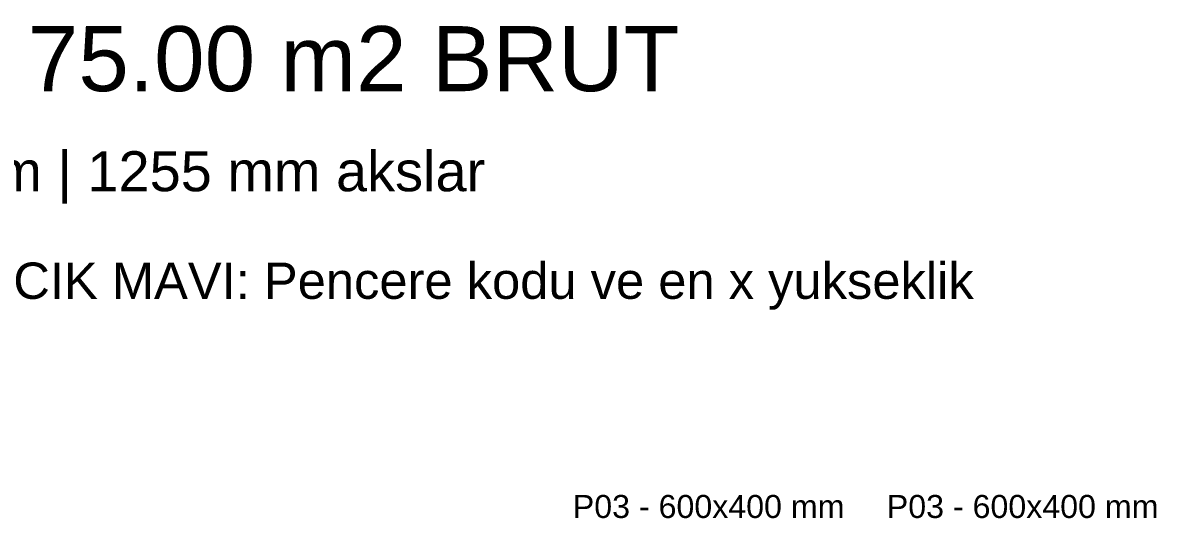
# Model space of a CAD drawing. Header units: millimetres. Extents: x -973 to 28250, y -35942 to 8545.
# Drawn here: x 3006 to 7537, y -17807 to -15826 of the extents above; entities that cross this region are included whole.
import ezdxf
from ezdxf.enums import TextEntityAlignment as Align

# ---------------------------------------------------------------- set-up
doc = ezdxf.new("R2010")
doc.units = ezdxf.units.MM
doc.layers.add('R02_PENCERE', color=4, linetype='Continuous')
doc.layers.add('R02_YAZI', color=7, linetype='Continuous')
doc.styles.get("Standard").update_dxf_attribs({"font": 'Arial.ttf'})

msp = doc.modelspace()

# ---------------------------------------------------------------- texts
at = {"layer": 'R02_PENCERE'}
for p in [(5747.5, -17760), (7002.5, -17760)]:
    msp.add_text('P03 - 600x400 mm', height=92, dxfattribs=at).set_placement(p, align=Align.MIDDLE_CENTER)
at = {"layer": 'R02_YAZI'}
for s, height, p in [('ZEMIN MONTAJ / 75.00 m2 BRUT', 260, (0, -16100)), ('Kat tabani +0 mm | Olculer mm | 1255 mm akslar', 160, (0, -16500)), ('MOR: Ozel pano toplam boyu | ACIK MAVI: Pencere kodu ve en x yukseklik', 145, (0, -16930))]:
    msp.add_text(s, height=height, dxfattribs=at).set_placement(p)

doc.saveas('drawing.dxf')
